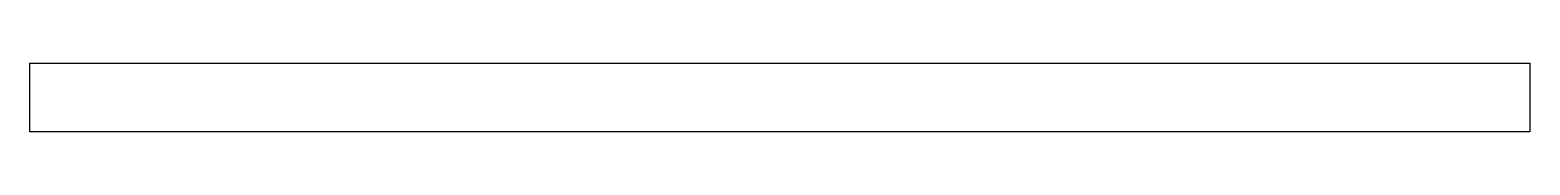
# Model space of a CAD drawing. Header units: millimetres. Extents: x 0 to 11774, y -270 to 270.
import ezdxf

# ---------------------------------------------------------------- set-up
doc = ezdxf.new("R2010")
doc.units = ezdxf.units.MM
doc.header["$LTSCALE"] = 10
doc.layers.add('MEMBERS', color=5, linetype='Continuous')

msp = doc.modelspace()

# ---------------------------------------------------------------- linework, layer by layer
at = {"layer": 'MEMBERS', "color": 3, "linetype": 'Continuous'}
for p, q in [((0, -270), (0, 270)), ((0, 270), (11774, 270)), ((11774, 270), (11774, -270)), ((11774, -270), (0, -270))]:
    msp.add_line(p, q, dxfattribs=at)

doc.saveas('drawing.dxf')
